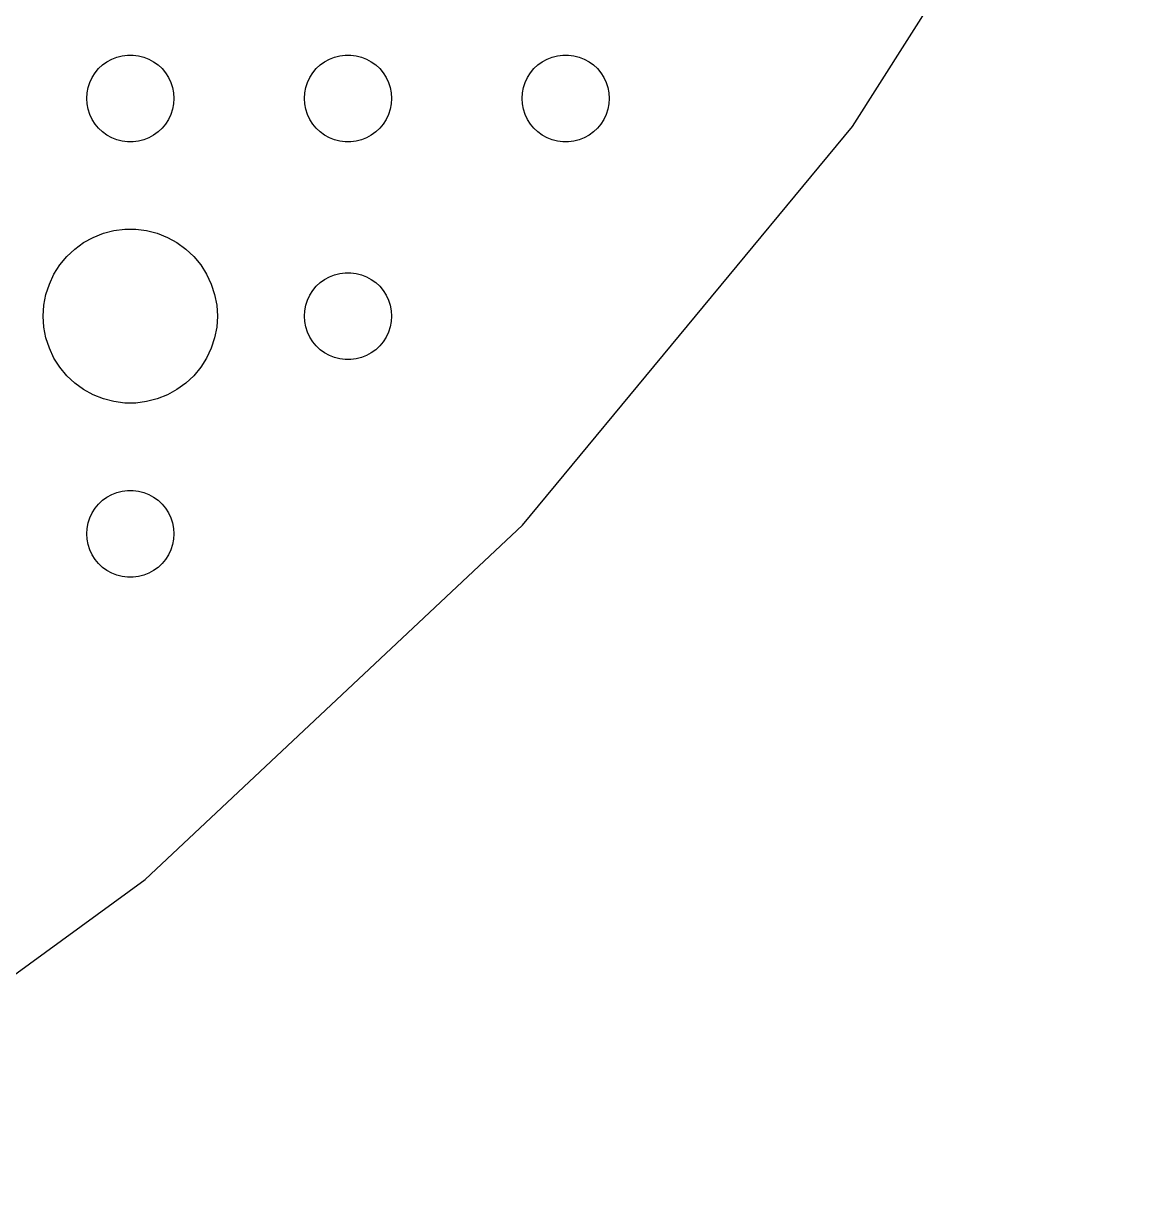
# Model space of a CAD drawing. Header units: metres. Extents: x -142 to 142, y -142 to 142.
# Drawn here: x 86.31 to 124.44, y -119.89 to -79.91 of the extents above; entities that cross this region are included whole.
import ezdxf

# ---------------------------------------------------------------- set-up
doc = ezdxf.new("R2010")
doc.units = ezdxf.units.M

msp = doc.modelspace()

# ---------------------------------------------------------------- linework, layer by layer
for p, q in [((114.88, -83.4655), (124.436, -68.409)), ((89.1963, -81.2335), (89.3613, -81.1428)), ((89.3613, -81.1428), (89.5365, -81.0734)), ((89.5365, -81.0734), (89.7189, -81.0266)), ((89.7189, -81.0266), (89.9058, -81.003)), ((89.9058, -81.003), (90.0942, -81.003)), ((90.0942, -81.003), (90.2811, -81.0266)), ((90.2811, -81.0266), (90.4635, -81.0734)), ((90.4635, -81.0734), (90.6387, -81.1428)), ((90.6387, -81.1428), (90.8037, -81.2335)), ((96.6963, -81.2335), (96.8613, -81.1428)), ((96.8613, -81.1428), (97.0365, -81.0734)), ((97.0365, -81.0734), (97.2189, -81.0266)), ((97.2189, -81.0266), (97.4058, -81.003)), ((97.4058, -81.003), (97.5942, -81.003)), ((97.5942, -81.003), (97.7811, -81.0266)), ((97.7811, -81.0266), (97.9635, -81.0734)), ((97.9635, -81.0734), (98.1387, -81.1428)), ((98.1387, -81.1428), (98.3037, -81.2335)), ((104.196, -81.2335), (104.361, -81.1428)), ((104.361, -81.1428), (104.536, -81.0734)), ((104.536, -81.0734), (104.719, -81.0266)), ((104.719, -81.0266), (104.906, -81.003)), ((104.906, -81.003), (105.094, -81.003)), ((105.094, -81.003), (105.281, -81.0266)), ((105.281, -81.0266), (105.464, -81.0734)), ((105.464, -81.0734), (105.639, -81.1428)), ((105.639, -81.1428), (105.804, -81.2335)), ((88.7865, -81.6183), (88.9065, -81.4732)), ((88.9065, -81.4732), (89.0439, -81.3442)), ((89.0439, -81.3442), (89.1963, -81.2335)), ((90.8037, -81.2335), (90.9561, -81.3442)), ((90.9561, -81.3442), (91.0934, -81.4732)), ((91.0934, -81.4732), (91.2135, -81.6183)), ((96.2865, -81.6183), (96.4065, -81.4732)), ((96.4065, -81.4732), (96.5439, -81.3442)), ((96.5439, -81.3442), (96.6963, -81.2335)), ((98.3037, -81.2335), (98.4561, -81.3442)), ((98.4561, -81.3442), (98.5934, -81.4732)), ((98.5934, -81.4732), (98.7135, -81.6183)), ((103.786, -81.6183), (103.907, -81.4732)), ((103.907, -81.4732), (104.044, -81.3442)), ((104.044, -81.3442), (104.196, -81.2335)), ((105.804, -81.2335), (105.956, -81.3442)), ((105.956, -81.3442), (106.093, -81.4732)), ((106.093, -81.4732), (106.214, -81.6183)), ((88.5471, -82.127), (88.6053, -81.9478)), ((88.6053, -81.9478), (88.6855, -81.7774)), ((88.6855, -81.7774), (88.7865, -81.6183)), ((91.2135, -81.6183), (91.3145, -81.7774)), ((91.3145, -81.7774), (91.3947, -81.9478)), ((91.3947, -81.9478), (91.4529, -82.127)), ((96.0471, -82.127), (96.1053, -81.9478)), ((96.1053, -81.9478), (96.1855, -81.7774)), ((96.1855, -81.7774), (96.2865, -81.6183)), ((98.7135, -81.6183), (98.8145, -81.7774)), ((98.8145, -81.7774), (98.8947, -81.9478)), ((98.8947, -81.9478), (98.9529, -82.127)), ((103.547, -82.127), (103.605, -81.9478)), ((103.605, -81.9478), (103.686, -81.7774)), ((103.686, -81.7774), (103.786, -81.6183)), ((106.214, -81.6183), (106.314, -81.7774)), ((106.314, -81.7774), (106.395, -81.9478)), ((106.395, -81.9478), (106.453, -82.127)), ((88.5, -82.5), (88.5118, -82.312)), ((88.5118, -82.312), (88.5471, -82.127)), ((91.4529, -82.127), (91.4882, -82.312)), ((91.4882, -82.312), (91.5, -82.5)), ((96, -82.5), (96.0118, -82.312)), ((96.0118, -82.312), (96.0471, -82.127)), ((98.9529, -82.127), (98.9882, -82.312)), ((98.9882, -82.312), (99, -82.5)), ((103.5, -82.5), (103.512, -82.312)), ((103.512, -82.312), (103.547, -82.127)), ((106.453, -82.127), (106.488, -82.312)), ((106.488, -82.312), (106.5, -82.5)), ((88.5118, -82.688), (88.5, -82.5)), ((88.5471, -82.873), (88.5118, -82.688)), ((91.4882, -82.688), (91.4529, -82.873)), ((91.5, -82.5), (91.4882, -82.688)), ((96.0118, -82.688), (96, -82.5)), ((96.0471, -82.873), (96.0118, -82.688)), ((98.9882, -82.688), (98.9529, -82.873)), ((99, -82.5), (98.9882, -82.688)), ((103.512, -82.688), (103.5, -82.5)), ((103.547, -82.873), (103.512, -82.688)), ((106.488, -82.688), (106.453, -82.873)), ((106.5, -82.5), (106.488, -82.688)), ((88.6053, -83.0522), (88.5471, -82.873)), ((88.6855, -83.2226), (88.6053, -83.0522)), ((91.3947, -83.0522), (91.3145, -83.2226)), ((91.4529, -82.873), (91.3947, -83.0522)), ((96.1053, -83.0522), (96.0471, -82.873)), ((96.1855, -83.2226), (96.1053, -83.0522)), ((98.8947, -83.0522), (98.8145, -83.2226)), ((98.9529, -82.873), (98.8947, -83.0522)), ((103.605, -83.0522), (103.547, -82.873)), ((103.686, -83.2226), (103.605, -83.0522)), ((106.395, -83.0522), (106.314, -83.2226)), ((106.453, -82.873), (106.395, -83.0522)), ((88.7865, -83.3817), (88.6855, -83.2226)), ((88.9065, -83.5268), (88.7865, -83.3817)), ((89.0439, -83.6558), (88.9065, -83.5268)), ((91.0934, -83.5268), (90.9561, -83.6558)), ((91.2135, -83.3817), (91.0934, -83.5268)), ((91.3145, -83.2226), (91.2135, -83.3817)), ((96.2865, -83.3817), (96.1855, -83.2226)), ((96.4065, -83.5268), (96.2865, -83.3817)), ((96.5439, -83.6558), (96.4065, -83.5268)), ((98.5934, -83.5268), (98.4561, -83.6558)), ((98.7135, -83.3817), (98.5934, -83.5268)), ((98.8145, -83.2226), (98.7135, -83.3817)), ((103.514, -97.2057), (114.88, -83.4655)), ((103.786, -83.3817), (103.686, -83.2226)), ((103.907, -83.5268), (103.786, -83.3817)), ((104.044, -83.6558), (103.907, -83.5268)), ((106.093, -83.5268), (105.956, -83.6558)), ((106.214, -83.3817), (106.093, -83.5268)), ((106.314, -83.2226), (106.214, -83.3817)), ((89.1963, -83.7665), (89.0439, -83.6558)), ((89.3613, -83.8572), (89.1963, -83.7665)), ((89.5365, -83.9266), (89.3613, -83.8572)), ((89.7189, -83.9734), (89.5365, -83.9266)), ((89.9058, -83.997), (89.7189, -83.9734)), ((90.2811, -83.9734), (90.0942, -83.997)), ((90.4635, -83.9266), (90.2811, -83.9734)), ((90.6387, -83.8572), (90.4635, -83.9266)), ((90.8037, -83.7665), (90.6387, -83.8572)), ((90.9561, -83.6558), (90.8037, -83.7665)), ((96.6963, -83.7665), (96.5439, -83.6558)), ((96.8613, -83.8572), (96.6963, -83.7665)), ((97.0365, -83.9266), (96.8613, -83.8572)), ((97.2189, -83.9734), (97.0365, -83.9266)), ((97.4058, -83.997), (97.2189, -83.9734)), ((97.7811, -83.9734), (97.5942, -83.997)), ((97.9635, -83.9266), (97.7811, -83.9734)), ((98.1387, -83.8572), (97.9635, -83.9266)), ((98.3037, -83.7665), (98.1387, -83.8572)), ((98.4561, -83.6558), (98.3037, -83.7665)), ((104.196, -83.7665), (104.044, -83.6558)), ((104.361, -83.8572), (104.196, -83.7665)), ((104.536, -83.9266), (104.361, -83.8572)), ((104.719, -83.9734), (104.536, -83.9266)), ((104.906, -83.997), (104.719, -83.9734)), ((105.281, -83.9734), (105.094, -83.997)), ((105.464, -83.9266), (105.281, -83.9734)), ((105.639, -83.8572), (105.464, -83.9266)), ((105.804, -83.7665), (105.639, -83.8572)), ((105.956, -83.6558), (105.804, -83.7665)), ((90.0942, -83.997), (89.9058, -83.997)), ((97.5942, -83.997), (97.4058, -83.997)), ((105.094, -83.997), (104.906, -83.997)), ((88.7227, -87.2855), (89.073, -87.1468)), ((89.073, -87.1468), (89.4379, -87.0531)), ((89.4379, -87.0531), (89.8116, -87.0059)), ((89.8116, -87.0059), (90.1884, -87.0059)), ((90.1884, -87.0059), (90.5621, -87.0531)), ((90.5621, -87.0531), (90.927, -87.1468)), ((90.927, -87.1468), (91.2773, -87.2855)), ((88.0877, -87.6885), (88.3925, -87.467)), ((88.3925, -87.467), (88.7227, -87.2855)), ((91.2773, -87.2855), (91.6075, -87.467)), ((91.6075, -87.467), (91.9123, -87.6885)), ((87.573, -88.2366), (87.8131, -87.9464)), ((87.8131, -87.9464), (88.0877, -87.6885)), ((91.9123, -87.6885), (92.1869, -87.9464)), ((92.1869, -87.9464), (92.427, -88.2366)), ((87.3711, -88.5547), (87.573, -88.2366)), ((92.427, -88.2366), (92.6289, -88.5547)), ((87.2107, -88.8956), (87.3711, -88.5547)), ((92.6289, -88.5547), (92.7893, -88.8956)), ((96.5439, -88.8442), (96.6963, -88.7335)), ((96.6963, -88.7335), (96.8613, -88.6428)), ((96.8613, -88.6428), (97.0365, -88.5734)), ((97.0365, -88.5734), (97.2189, -88.5266)), ((97.2189, -88.5266), (97.4058, -88.503)), ((97.4058, -88.503), (97.5942, -88.503)), ((97.5942, -88.503), (97.7811, -88.5266)), ((97.7811, -88.5266), (97.9635, -88.5734)), ((97.9635, -88.5734), (98.1387, -88.6428)), ((98.1387, -88.6428), (98.3037, -88.7335)), ((98.3037, -88.7335), (98.4561, -88.8442)), ((87.0943, -89.2539), (87.2107, -88.8956)), ((92.7893, -88.8956), (92.9057, -89.2539)), ((96.1855, -89.2774), (96.2865, -89.1183)), ((96.2865, -89.1183), (96.4065, -88.9732)), ((96.4065, -88.9732), (96.5439, -88.8442)), ((98.4561, -88.8442), (98.5934, -88.9732)), ((98.5934, -88.9732), (98.7135, -89.1183)), ((98.7135, -89.1183), (98.8145, -89.2774)), ((87.0237, -89.624), (87.0943, -89.2539)), ((92.9057, -89.2539), (92.9763, -89.624)), ((96.0471, -89.627), (96.1053, -89.4478)), ((96.1053, -89.4478), (96.1855, -89.2774)), ((98.8145, -89.2774), (98.8947, -89.4478)), ((98.8947, -89.4478), (98.9529, -89.627)), ((87, -90), (87.0237, -89.624)), ((92.9763, -89.624), (93, -90)), ((96, -90), (96.0118, -89.812)), ((96.0118, -89.812), (96.0471, -89.627)), ((98.9529, -89.627), (98.9882, -89.812)), ((98.9882, -89.812), (99, -90)), ((87.0237, -90.376), (87, -90)), ((93, -90), (92.9763, -90.376)), ((96.0118, -90.188), (96, -90)), ((96.0471, -90.373), (96.0118, -90.188)), ((98.9882, -90.188), (98.9529, -90.373)), ((99, -90), (98.9882, -90.188)), ((87.0943, -90.7461), (87.0237, -90.376)), ((87.2107, -91.1044), (87.0943, -90.7461)), ((92.9057, -90.7461), (92.7893, -91.1044)), ((92.9763, -90.376), (92.9057, -90.7461)), ((96.1053, -90.5522), (96.0471, -90.373)), ((96.1855, -90.7226), (96.1053, -90.5522)), ((96.2865, -90.8817), (96.1855, -90.7226)), ((98.8145, -90.7226), (98.7135, -90.8817)), ((98.8947, -90.5522), (98.8145, -90.7226)), ((98.9529, -90.373), (98.8947, -90.5522)), ((87.3711, -91.4453), (87.2107, -91.1044)), ((92.7893, -91.1044), (92.6289, -91.4453)), ((96.4065, -91.0268), (96.2865, -90.8817)), ((96.5439, -91.1558), (96.4065, -91.0268)), ((96.6963, -91.2665), (96.5439, -91.1558)), ((98.4561, -91.1558), (98.3037, -91.2665)), ((98.5934, -91.0268), (98.4561, -91.1558)), ((98.7135, -90.8817), (98.5934, -91.0268)), ((87.573, -91.7634), (87.3711, -91.4453)), ((92.6289, -91.4453), (92.427, -91.7634)), ((96.8613, -91.3572), (96.6963, -91.2665)), ((97.0365, -91.4266), (96.8613, -91.3572)), ((97.2189, -91.4734), (97.0365, -91.4266)), ((97.4058, -91.497), (97.2189, -91.4734)), ((97.5942, -91.497), (97.4058, -91.497)), ((97.7811, -91.4734), (97.5942, -91.497)), ((97.9635, -91.4266), (97.7811, -91.4734)), ((98.1387, -91.3572), (97.9635, -91.4266)), ((98.3037, -91.2665), (98.1387, -91.3572)), ((87.8131, -92.0536), (87.573, -91.7634)), ((92.427, -91.7634), (92.1869, -92.0536)), ((88.0877, -92.3115), (87.8131, -92.0536)), ((88.3925, -92.533), (88.0877, -92.3115)), ((91.9123, -92.3115), (91.6075, -92.533)), ((92.1869, -92.0536), (91.9123, -92.3115)), ((88.7227, -92.7145), (88.3925, -92.533)), ((89.073, -92.8532), (88.7227, -92.7145)), ((91.2773, -92.7145), (90.927, -92.8532)), ((91.6075, -92.533), (91.2773, -92.7145)), ((89.4379, -92.9469), (89.073, -92.8532)), ((89.8116, -92.9941), (89.4379, -92.9469)), ((90.1884, -92.9941), (89.8116, -92.9941)), ((90.5621, -92.9469), (90.1884, -92.9941)), ((90.927, -92.8532), (90.5621, -92.9469)), ((88.9065, -96.4732), (89.0439, -96.3442)), ((89.0439, -96.3442), (89.1963, -96.2335)), ((89.1963, -96.2335), (89.3613, -96.1428)), ((89.3613, -96.1428), (89.5365, -96.0734)), ((89.5365, -96.0734), (89.7189, -96.0266)), ((89.7189, -96.0266), (89.9058, -96.003)), ((89.9058, -96.003), (90.0942, -96.003)), ((90.0942, -96.003), (90.2811, -96.0266)), ((90.2811, -96.0266), (90.4635, -96.0734)), ((90.4635, -96.0734), (90.6387, -96.1428)), ((90.6387, -96.1428), (90.8037, -96.2335)), ((90.8037, -96.2335), (90.9561, -96.3442)), ((90.9561, -96.3442), (91.0934, -96.4732)), ((88.6855, -96.7774), (88.7865, -96.6183)), ((88.7865, -96.6183), (88.9065, -96.4732)), ((91.0934, -96.4732), (91.2135, -96.6183)), ((91.2135, -96.6183), (91.3145, -96.7774)), ((88.5118, -97.312), (88.5471, -97.127)), ((88.5471, -97.127), (88.6053, -96.9478)), ((88.6053, -96.9478), (88.6855, -96.7774)), ((91.3145, -96.7774), (91.3947, -96.9478)), ((91.3947, -96.9478), (91.4529, -97.127)), ((91.4529, -97.127), (91.4882, -97.312)), ((88.5, -97.5), (88.5118, -97.312)), ((88.5118, -97.688), (88.5, -97.5)), ((90.5142, -109.413), (103.514, -97.2057)), ((91.4882, -97.312), (91.5, -97.5)), ((91.5, -97.5), (91.4882, -97.688)), ((88.5471, -97.873), (88.5118, -97.688)), ((88.6053, -98.0522), (88.5471, -97.873)), ((91.4529, -97.873), (91.3947, -98.0522)), ((91.4882, -97.688), (91.4529, -97.873)), ((88.6855, -98.2226), (88.6053, -98.0522)), ((88.7865, -98.3817), (88.6855, -98.2226)), ((91.3145, -98.2226), (91.2135, -98.3817)), ((91.3947, -98.0522), (91.3145, -98.2226)), ((88.9065, -98.5268), (88.7865, -98.3817)), ((89.0439, -98.6558), (88.9065, -98.5268)), ((89.1963, -98.7665), (89.0439, -98.6558)), ((89.3613, -98.8572), (89.1963, -98.7665)), ((90.8037, -98.7665), (90.6387, -98.8572)), ((90.9561, -98.6558), (90.8037, -98.7665)), ((91.0934, -98.5268), (90.9561, -98.6558)), ((91.2135, -98.3817), (91.0934, -98.5268)), ((89.5365, -98.9266), (89.3613, -98.8572)), ((89.7189, -98.9734), (89.5365, -98.9266)), ((89.9058, -98.997), (89.7189, -98.9734)), ((90.0942, -98.997), (89.9058, -98.997)), ((90.2811, -98.9734), (90.0942, -98.997)), ((90.4635, -98.9266), (90.2811, -98.9734)), ((90.6387, -98.8572), (90.4635, -98.9266)), ((76.0874, -119.895), (90.5142, -109.413))]:
    msp.add_line(p, q)

doc.saveas('drawing.dxf')
